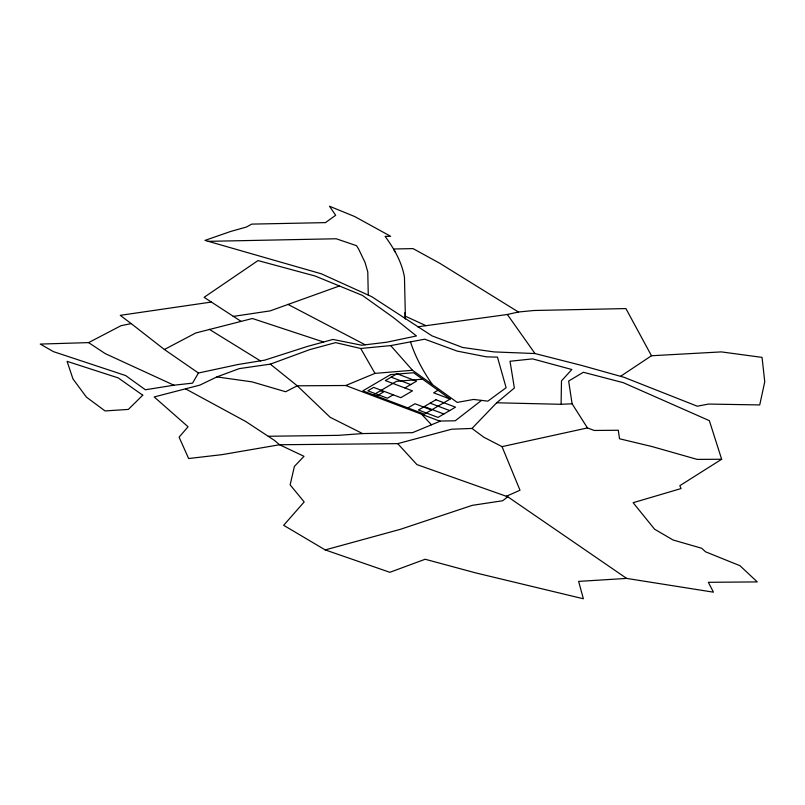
<?xml version="1.0" encoding="UTF-8"?>
<svg xmlns="http://www.w3.org/2000/svg" width="805" height="805" viewBox="0 0 805 805"><rect width="100%" height="100%" fill="white"/><g stroke="black" fill="none" stroke-linecap="round" stroke-linejoin="round"><path stroke-width="1.21" d="M496.675 402.782L561.095 404.301L561.488 380.866L571.832 369.505L532.558 358.879L510.018 361.254L514.375 388.01L496.675 402.782L471.992 428.441L451.706 429.206L397.73 443.636L279.556 444.742L221.949 454.654L188.632 458.528L179.102 437.165L188.058 426.761L154.178 396.946L199.851 385.122L216.887 376.911L239.256 368.62L270.329 364.142L309.714 349.632L335.584 342.628L360.71 348.485L390.687 345.597L424.728 339.187L457.25 351.111L486.582 356.867L497.46 357.118L506.114 387.708L487.85 401.152L473.561 399.441L457.25 402.409L412.492 370.27L390.687 345.597M198.433 373.017L192.556 383.14L173.92 385.203L145.393 389.771L125.671 375.573L53.412 351.624L40.25 344.077L88.6 342.608L121.022 325.693L131.195 323.61L164.381 349.511L198.433 373.017L237.958 364.524L264.684 360.157L307.44 346.422L332.978 339.438L361.687 345.224L386.782 342.216L416.437 335.947L393.363 317.522L362.411 295.405L315.198 276.045L258.013 260.579L204.098 297.317L241.047 321.346M481.521 400.397L455.197 420.804L439.54 421.035M620.655 376.267L651.476 355.75L721.33 351.896L762.043 357.38L764.75 381.751L759.729 404.935L708.511 404.06L697.301 406.213L623.865 377.243L581.361 365.349L534.993 353.546L494.149 351.916L462.644 347.478L432.033 335.866L371.588 296.592L321.265 273.781L204.993 240.393L230.612 231.478L246.37 227.06L251.734 224.112L325.451 222.623L335.675 215.277L329.487 206.231L354.723 216.555L390.626 236.288L385.082 236.398C394.088 248.544 401.856 262.118 404.462 277.202L405.428 319.032L404.865 312.712M721.652 459.252L697.2 459.403L651.929 446.534L619.508 438.765L618.3 430.252L594.301 430.464L587.459 427.928L572.103 403.788L568.642 381.057L583.373 372.262L623.271 382.677L709.346 420.653L721.652 459.252L679.843 485.677L681.06 488.565L633.133 502.702L654.596 529.227L673.091 540.004L701.688 548.255L705.583 551.817L739.966 565.704L757.264 581.914L708.34 582.307L713.451 592.178L626.652 578.413L578.624 581.401L583.373 598.769L475.654 572.888L425.161 559.254L389.862 572.305L325.22 549.916L283.662 525.303L304.179 501.928L290.152 484.862L294.389 466.407L304.008 456.314L279.556 444.742L274.294 440.285L245.817 421.548L185.512 388.825M373.419 394.863L396.513 381.339L422.585 379.175M376.569 396.05L383.683 391.884L380.534 390.697M393.232 394.812L387.396 398.223L367.835 390.817L373.671 387.396L400.81 397.68L412.472 390.858L385.333 380.564L396.986 373.731L416.557 381.147L404.895 387.98M407.873 407.914L414.978 403.748L431.47 409.997M438.011 390.254L433.643 392.82L450.126 399.069M164.381 349.511L195.766 332.978L252.398 318.508L323.6 342.004M216.887 376.911L251.985 381.862L285.674 391.743L297.256 385.806L345.768 385.504L374.989 373.379L412.492 370.27M339.287 286.037L270.168 310.881L233.229 316.415M325.22 549.916L400.306 529.338L472.253 505.349L502.662 500.75L507.804 496.806L626.652 578.413M417.775 326.82L507.351 314.493L518.41 312.008L533.997 310.499L625.908 308.577L651.476 355.75M471.992 428.441L483.765 437.206L502.028 446.634L587.459 427.928M211.564 302.026L120.247 315.339L131.195 323.61M345.768 385.504L440.063 421.236L412.532 432.667L362.572 433.573L338.321 435.354L268.296 436.26M561.095 404.301L572.103 403.788M208.264 241.339L336.198 238.763L356.535 245.696L358.577 248.966L365.078 262.521L367.774 271.919L368.277 295.093M391.16 377.153L410.721 384.569M430.122 403.164L449.683 410.58M424.285 406.585L443.847 413.991M405.126 316.093L426.026 325.693M173.92 385.203L105.244 353.616L88.6 342.608M362.572 433.573L330.161 417.292L297.256 385.806L270.329 364.142M287.918 304.36L365.178 344.792M209.29 329.305L260.538 360.962M518.41 312.008L439.953 263.386L413.066 248.614L393.534 249.007L395.547 252.529M421.699 414.283L431.45 424.809M397.73 443.636L416.94 464.596L507.804 496.806L506.325 496.272L520 490.235L502.028 446.634M507.351 314.493L534.993 353.546M432.406 384.569C423.209 371.427 415.481 357.148 410.49 341.873M360.71 348.485L374.989 373.379M142.757 395.215L128.357 409.413L105.042 410.932L86.437 397.147L72.973 378.944L67.077 361.344L118.244 377.917L142.757 395.215M390.536 374.637L362.854 390.858L424.356 414.162L450.216 399.018L413.599 372.725L390.536 374.637M435.948 399.753L418.459 409.997L438.021 417.413L455.509 407.159L435.948 399.753"/></g></svg>
